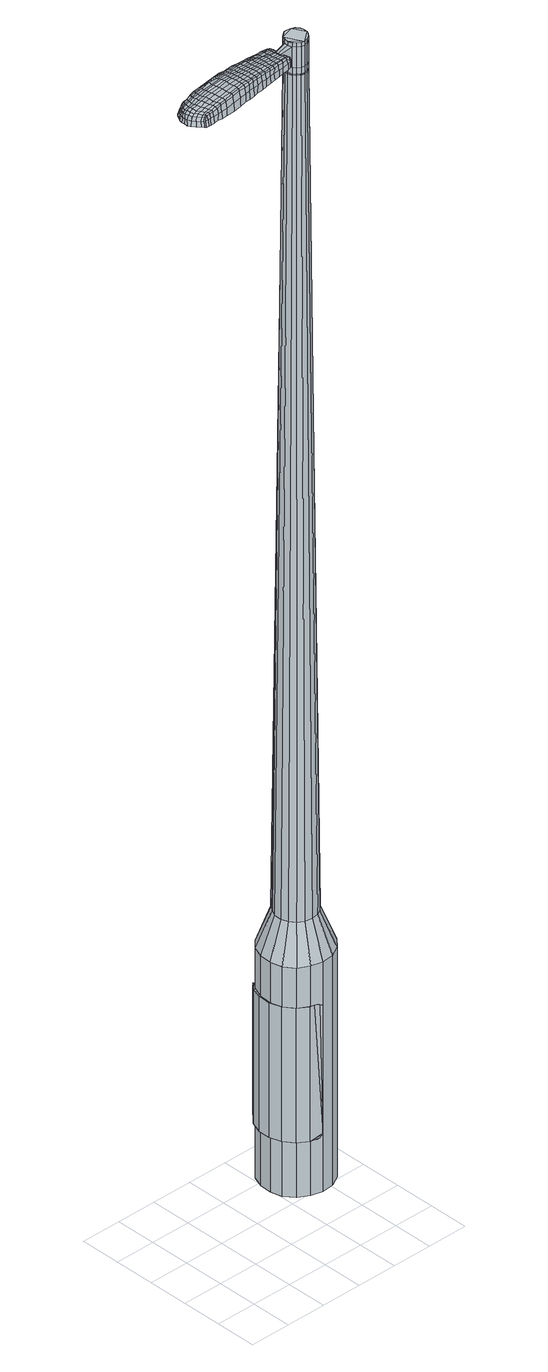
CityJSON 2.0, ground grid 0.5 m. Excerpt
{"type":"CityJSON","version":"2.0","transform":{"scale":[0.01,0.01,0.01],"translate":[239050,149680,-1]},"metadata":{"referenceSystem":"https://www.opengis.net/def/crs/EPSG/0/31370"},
"CityObjects":{
"object1":{"type":"GenericCityObject","attributes":{"cluster":978,"mean_distance_to_centroid":0.179,"new_centroid_x":239051.91,"new_centroid_y":149681.39,"mean_distance_to_camera":10.03,"H1":12.46,"H2":3.57,"Z_final":110.93,"cluster2":92,"proj_x":239051.17,"proj_y":149676.04,"id_line":83683,"bearing_l":277.88,"distance":5.4,"orientation":"right","G_obj":187.88},"geometry":[{"type":"MultiSurface","lod":"2","boundaries":[[[0,1,2,3]],[[1,4,5,2]],[[4,6,7,5]],[[6,8,9,7]],[[8,10,11,9]],[[10,12,13,11]],[[12,14,15,13]],[[14,16,17,15]],[[16,18,19,17]],[[18,20,21,19]],[[20,22,23,21]],[[22,24,25,23]],[[24,26,27,25]],[[26,28,29,27]],[[28,30,31,29]],[[30,32,33,31]],[[32,34,35,33]],[[34,0,3,35]],[[36,37,38,39]],[[38,40,41,42]],[[41,43,42]],[[42,44,45,46]],[[45,47,46]],[[46,48,49,50]],[[49,51,50]],[[42,46,50,38]],[[50,52,39,38]],[[53,36,39]],[[2,5,7,35]],[[7,9,11,15]],[[11,13,15]],[[15,17,19,23]],[[19,21,23]],[[23,25,27,31]],[[27,29,31]],[[15,23,31,7]],[[31,33,35,7]],[[3,2,35]],[[1,0,54,55]],[[0,34,56,54]],[[34,32,57,56]],[[32,30,58,57]],[[30,28,59,58]],[[28,26,60,59]],[[26,24,61,60]],[[24,22,62,61]],[[22,20,63,62]],[[20,18,64,63]],[[18,16,65,64]],[[16,14,66,65]],[[14,12,67,66]],[[12,10,68,67]],[[10,8,69,68]],[[8,6,70,69]],[[6,4,71,70]],[[4,1,55,71]],[[55,54,72,73]],[[54,56,74,72]],[[56,57,75,74]],[[57,58,76,75]],[[58,59,77,76]],[[59,60,78,77]],[[60,61,79,78]],[[61,62,80,79]],[[62,63,81,80]],[[63,64,82,81]],[[64,65,83,82]],[[65,66,84,83]],[[66,67,85,84]],[[67,68,86,85]],[[68,69,87,86]],[[69,70,88,87]],[[70,71,89,88]],[[71,55,73,89]],[[72,90,91,92]],[[93,94,90,72]],[[75,95,94,93]],[[96,97,95,75]],[[98,99,97,96]],[[78,100,99,98]],[[101,102,100,78]],[[80,103,102,101]],[[104,105,103,80]],[[106,107,105,104]],[[108,109,107,106]],[[110,111,109,108]],[[85,112,111,110]],[[86,113,112,85]],[[114,115,113,86]],[[88,116,115,114]],[[117,118,116,88]],[[92,91,118,117]],[[119,120,121,122]],[[123,119,122,124]],[[125,123,124,126]],[[127,125,126,128]],[[129,127,128,130]],[[131,129,130,132]],[[133,131,132,134]],[[135,133,134,136]],[[137,135,136,138]],[[139,137,138,140]],[[141,139,140,142]],[[143,141,142,144]],[[145,143,144,146]],[[147,145,146,148]],[[149,147,148,150]],[[151,149,150,152]],[[73,72,92]],[[74,93,72]],[[74,75,93]],[[76,96,75]],[[76,77,98,96]],[[77,78,98]],[[79,101,78]],[[79,80,101]],[[81,104,80]],[[81,82,106,104]],[[82,83,108,106]],[[83,84,110,108]],[[84,85,110]],[[87,114,86]],[[87,88,114]],[[89,117,88]],[[89,73,92,117]],[[153,91,90]],[[153,154,118,91]],[[154,116,118]],[[155,115,116]],[[155,113,115]],[[156,111,112]],[[156,157,109,111]],[[157,158,107,109]],[[158,159,105,107]],[[159,103,105]],[[160,102,103]],[[160,100,102]],[[161,99,100]],[[161,162,97,99]],[[162,95,97]],[[163,94,95]],[[163,90,94]],[[39,52,151,164]],[[153,90,165,152]],[[53,39,164,120]],[[90,163,121,165]],[[36,53,120,119]],[[163,95,122,121]],[[37,36,119,123]],[[95,162,124,122]],[[38,37,123,125]],[[162,161,126,124]],[[40,38,125,127]],[[161,100,128,126]],[[41,40,127,129]],[[100,160,130,128]],[[43,41,129,131]],[[160,103,132,130]],[[42,43,131,133]],[[103,159,134,132]],[[44,42,133,135]],[[159,158,136,134]],[[45,44,135,137]],[[158,157,138,136]],[[47,45,137,139]],[[157,156,140,138]],[[46,47,139,141]],[[156,112,142,140]],[[48,46,141,143]],[[112,113,144,142]],[[49,48,143,145]],[[113,155,146,144]],[[51,49,145,147]],[[155,116,148,146]],[[50,51,147,149]],[[116,154,150,148]],[[52,50,149,151]],[[154,153,152,150]],[[151,152,166,167]],[[152,165,168,166]],[[165,121,169,168]],[[121,120,170,169]],[[120,164,171,170]],[[164,151,167,171]],[[172,173,174,175]],[[176,172,175,177]],[[172,176,178,179]],[[173,172,179,180]],[[181,182,183,184]],[[185,181,184,186]],[[181,185,187,188]],[[182,181,188,189]],[[190,191,192,193]],[[194,190,193,195]],[[190,194,196,197]],[[191,190,197,198]],[[199,200,201,202]],[[203,199,202,204]],[[199,203,205,206]],[[200,199,206,207]],[[208,209,210,211]],[[212,208,211,213]],[[208,212,214,215]],[[209,208,215,216]],[[217,218,219,220]],[[221,217,220,222]],[[217,221,223,224]],[[218,217,224,225]],[[226,227,228,229]],[[218,226,229,219]],[[226,218,225,230]],[[227,226,230,231]],[[232,233,234,235]],[[227,232,235,228]],[[232,227,231,236]],[[233,232,236,237]],[[238,176,177,239]],[[233,238,239,234]],[[238,233,237,240]],[[176,238,240,178]],[[241,242,243,244]],[[245,241,244,246]],[[241,245,247,248]],[[242,241,248,249]],[[250,251,252,253]],[[242,250,253,243]],[[250,242,249,254]],[[251,250,254,255]],[[256,257,258,259]],[[251,256,259,252]],[[256,251,255,260]],[[257,256,260,261]],[[262,263,264,265]],[[257,262,265,258]],[[262,257,261,266]],[[263,262,266,267]],[[268,173,180,269]],[[263,268,269,264]],[[268,263,267,270]],[[173,268,270,174]],[[271,272,273,274]],[[275,271,274,276]],[[271,275,277,278]],[[272,271,278,279]],[[280,281,282,283]],[[272,280,283,273]],[[280,272,279,284]],[[281,280,284,285]],[[286,287,288,289]],[[281,286,289,282]],[[286,281,285,290]],[[287,286,290,291]],[[292,185,186,293]],[[287,292,293,288]],[[292,287,291,294]],[[185,292,294,187]],[[295,296,297,298]],[[299,295,298,300]],[[295,299,301,302]],[[296,295,302,303]],[[304,305,306,307]],[[296,304,307,297]],[[304,296,303,308]],[[305,304,308,309]],[[310,311,312,313]],[[305,310,313,306]],[[310,305,309,314]],[[311,310,314,315]],[[316,317,318,319]],[[311,316,319,312]],[[316,311,315,320]],[[317,316,320,321]],[[322,182,189,323]],[[317,322,323,318]],[[322,317,321,324]],[[182,322,324,183]],[[325,211,210,326]],[[327,325,326,328]],[[325,327,329,330]],[[211,325,330,213]],[[331,327,328,332]],[[333,331,332,334]],[[331,333,335,336]],[[327,331,336,329]],[[337,333,334,338]],[[339,337,338,340]],[[337,339,341,342]],[[333,337,342,335]],[[343,339,340,344]],[[345,343,344,346]],[[343,345,347,348]],[[339,343,348,341]],[[349,345,346,350]],[[200,349,350,201]],[[349,200,207,351]],[[345,349,351,347]],[[352,353,198,197]],[[354,352,197,196]],[[352,354,355,356]],[[353,352,356,357]],[[358,359,357,356]],[[360,358,356,355]],[[358,360,361,362]],[[359,358,362,363]],[[364,365,363,362]],[[366,364,362,361]],[[364,366,367,368]],[[365,364,368,369]],[[370,371,369,368]],[[372,370,368,367]],[[370,372,205,203]],[[371,370,203,204]],[[373,374,375,376]],[[275,373,376,277]],[[373,275,276,377]],[[374,373,377,378]],[[379,194,195,380]],[[374,379,380,375]],[[379,374,378,381]],[[194,379,381,196]],[[382,383,384,385]],[[221,382,385,223]],[[382,221,222,386]],[[383,382,386,387]],[[388,389,390,391]],[[383,388,391,384]],[[388,383,387,392]],[[389,388,392,393]],[[394,191,198,395]],[[389,394,395,390]],[[394,389,393,396]],[[191,394,396,192]],[[397,398,399,400]],[[179,397,400,180]],[[397,179,178,401]],[[398,397,401,402]],[[403,404,405,406]],[[398,403,406,399]],[[403,398,402,407]],[[404,403,407,408]],[[409,202,201,410]],[[404,409,410,405]],[[409,404,408,411]],[[202,409,411,204]],[[412,413,414,415]],[[184,412,415,186]],[[412,184,183,416]],[[413,412,416,417]],[[418,206,205,419]],[[413,418,419,414]],[[418,413,417,420]],[[206,418,420,207]],[[421,422,423,424]],[[299,421,424,301]],[[421,299,300,425]],[[422,421,425,426]],[[427,212,213,428]],[[422,427,428,423]],[[427,422,426,429]],[[212,427,429,214]],[[430,431,432,433]],[[245,430,433,247]],[[430,245,246,434]],[[431,430,434,435]],[[436,437,438,439]],[[431,436,439,432]],[[436,431,435,440]],[[437,436,440,441]],[[442,209,216,443]],[[437,442,443,438]],[[442,437,441,444]],[[209,442,444,210]],[[445,446,435,434]],[[244,445,434,246]],[[445,244,243,447]],[[446,445,447,448]],[[449,450,441,440]],[[446,449,440,435]],[[449,446,448,451]],[[450,449,451,452]],[[453,326,210,444]],[[450,453,444,441]],[[453,450,452,454]],[[326,453,454,328]],[[455,456,457,458]],[[302,455,458,303]],[[455,302,301,424]],[[456,455,424,423]],[[459,330,329,460]],[[456,459,460,457]],[[459,456,423,428]],[[330,459,428,213]],[[461,462,448,447]],[[253,461,447,243]],[[461,253,252,463]],[[462,461,463,464]],[[465,466,452,451]],[[462,465,451,448]],[[465,462,464,467]],[[466,465,467,468]],[[469,332,328,454]],[[466,469,454,452]],[[469,466,468,470]],[[332,469,470,334]],[[471,472,473,474]],[[308,471,474,309]],[[471,308,303,458]],[[472,471,458,457]],[[475,336,335,476]],[[472,475,476,473]],[[475,472,457,460]],[[336,475,460,329]],[[477,478,464,463]],[[259,477,463,252]],[[477,259,258,479]],[[478,477,479,480]],[[481,482,468,467]],[[478,481,467,464]],[[481,478,480,483]],[[482,481,483,484]],[[485,338,334,470]],[[482,485,470,468]],[[485,482,484,486]],[[338,485,486,340]],[[487,488,489,490]],[[314,487,490,315]],[[487,314,309,474]],[[488,487,474,473]],[[491,342,341,492]],[[488,491,492,489]],[[491,488,473,476]],[[342,491,476,335]],[[493,494,480,479]],[[265,493,479,258]],[[493,265,264,495]],[[494,493,495,496]],[[497,498,484,483]],[[494,497,483,480]],[[497,494,496,499]],[[498,497,499,500]],[[501,344,340,486]],[[498,501,486,484]],[[501,498,500,502]],[[344,501,502,346]],[[503,504,505,506]],[[320,503,506,321]],[[503,320,315,490]],[[504,503,490,489]],[[507,348,347,508]],[[504,507,508,505]],[[507,504,489,492]],[[348,507,492,341]],[[509,510,496,495]],[[269,509,495,264]],[[509,269,180,400]],[[510,509,400,399]],[[511,512,500,499]],[[510,511,499,496]],[[511,510,399,406]],[[512,511,406,405]],[[513,350,346,502]],[[512,513,502,500]],[[513,512,405,410]],[[350,513,410,201]],[[514,515,417,416]],[[324,514,416,183]],[[514,324,321,506]],[[515,514,506,505]],[[516,351,207,420]],[[515,516,420,417]],[[516,515,505,508]],[[351,516,508,347]],[[517,518,378,377]],[[274,517,377,276]],[[517,274,273,519]],[[518,517,519,520]],[[521,354,196,381]],[[518,521,381,378]],[[521,518,520,522]],[[354,521,522,355]],[[523,524,525,526]],[[224,523,526,225]],[[523,224,223,385]],[[524,523,385,384]],[[527,528,529,530]],[[524,527,530,525]],[[527,524,384,391]],[[528,527,391,390]],[[531,353,357,532]],[[528,531,532,529]],[[531,528,390,395]],[[353,531,395,198]],[[533,534,520,519]],[[283,533,519,273]],[[533,283,282,535]],[[534,533,535,536]],[[537,360,355,522]],[[534,537,522,520]],[[537,534,536,538]],[[360,537,538,361]],[[539,540,541,542]],[[230,539,542,231]],[[539,230,225,526]],[[540,539,526,525]],[[543,544,545,546]],[[540,543,546,541]],[[543,540,525,530]],[[544,543,530,529]],[[547,359,363,548]],[[544,547,548,545]],[[547,544,529,532]],[[359,547,532,357]],[[549,550,536,535]],[[289,549,535,282]],[[549,289,288,551]],[[550,549,551,552]],[[553,366,361,538]],[[550,553,538,536]],[[553,550,552,554]],[[366,553,554,367]],[[555,556,557,558]],[[236,555,558,237]],[[555,236,231,542]],[[556,555,542,541]],[[559,560,561,562]],[[556,559,562,557]],[[559,556,541,546]],[[560,559,546,545]],[[563,365,369,564]],[[560,563,564,561]],[[563,560,545,548]],[[365,563,548,363]],[[565,566,552,551]],[[293,565,551,288]],[[565,293,186,415]],[[566,565,415,414]],[[567,372,367,554]],[[566,567,554,552]],[[567,566,414,419]],[[372,567,419,205]],[[568,569,402,401]],[[240,568,401,178]],[[568,240,237,558]],[[569,568,558,557]],[[570,571,408,407]],[[569,570,407,402]],[[570,569,557,562]],[[571,570,562,561]],[[572,371,204,411]],[[571,572,411,408]],[[572,571,561,564]],[[371,572,564,369]],[[573,574,575,576]],[[576,575,577,578]],[[579,577,575,580]],[[580,575,574,581]],[[582,583,584,585]],[[585,584,586,587]],[[588,586,584,589]],[[589,584,583,590]],[[591,592,593,594]],[[594,593,595,596]],[[597,595,593,598]],[[598,593,592,599]],[[600,601,602,603]],[[603,602,604,605]],[[606,604,602,607]],[[607,602,601,608]],[[609,610,611,612]],[[612,611,613,614]],[[615,613,611,616]],[[616,611,610,617]],[[618,619,620,621]],[[621,620,622,623]],[[624,622,620,625]],[[625,620,619,626]],[[627,628,629,630]],[[630,629,619,618]],[[626,619,629,631]],[[631,629,628,632]],[[633,634,635,636]],[[636,635,628,627]],[[632,628,635,637]],[[637,635,634,638]],[[578,577,639,640]],[[640,639,634,633]],[[638,634,639,641]],[[641,639,577,579]],[[642,643,644,645]],[[645,644,646,647]],[[648,646,644,649]],[[649,644,643,650]],[[651,652,653,654]],[[654,653,643,642]],[[650,643,653,655]],[[655,653,652,656]],[[657,658,659,660]],[[660,659,652,651]],[[656,652,659,661]],[[661,659,658,662]],[[663,664,665,666]],[[666,665,658,657]],[[662,658,665,667]],[[667,665,664,668]],[[581,574,669,670]],[[670,669,664,663]],[[668,664,669,671]],[[671,669,574,573]],[[672,673,674,675]],[[675,674,676,677]],[[678,676,674,679]],[[679,674,673,680]],[[681,682,683,684]],[[684,683,673,672]],[[680,673,683,685]],[[685,683,682,686]],[[687,688,689,690]],[[690,689,682,681]],[[686,682,689,691]],[[691,689,688,692]],[[587,586,693,694]],[[694,693,688,687]],[[692,688,693,695]],[[695,693,586,588]],[[696,697,698,699]],[[699,698,700,701]],[[702,700,698,703]],[[703,698,697,704]],[[705,706,707,708]],[[708,707,697,696]],[[704,697,707,709]],[[709,707,706,710]],[[711,712,713,714]],[[714,713,706,705]],[[710,706,713,715]],[[715,713,712,716]],[[717,718,719,720]],[[720,719,712,711]],[[716,712,719,721]],[[721,719,718,722]],[[590,583,723,724]],[[724,723,718,717]],[[722,718,723,725]],[[725,723,583,582]],[[609,612,726,727]],[[727,726,728,729]],[[730,728,726,731]],[[731,726,612,614]],[[729,728,732,733]],[[733,732,734,735]],[[736,734,732,737]],[[737,732,728,730]],[[735,734,738,739]],[[739,738,740,741]],[[742,740,738,743]],[[743,738,734,736]],[[741,740,744,745]],[[745,744,746,747]],[[748,746,744,749]],[[749,744,740,742]],[[747,746,750,751]],[[751,750,601,600]],[[608,601,750,752]],[[752,750,746,748]],[[599,753,754,598]],[[598,754,755,597]],[[756,755,754,757]],[[757,754,753,758]],[[758,759,760,757]],[[757,760,761,756]],[[762,761,760,763]],[[763,760,759,764]],[[764,765,766,763]],[[763,766,767,762]],[[768,767,766,769]],[[769,766,765,770]],[[770,771,772,769]],[[769,772,773,768]],[[606,773,772,604]],[[604,772,771,605]],[[774,775,776,777]],[[777,776,676,678]],[[677,676,776,778]],[[778,776,775,779]],[[596,595,780,781]],[[781,780,775,774]],[[779,775,780,782]],[[782,780,595,597]],[[783,784,785,786]],[[786,785,622,624]],[[623,622,785,787]],[[787,785,784,788]],[[789,790,791,792]],[[792,791,784,783]],[[788,784,791,793]],[[793,791,790,794]],[[599,592,795,796]],[[796,795,790,789]],[[794,790,795,797]],[[797,795,592,591]],[[798,799,800,801]],[[801,800,580,581]],[[579,580,800,802]],[[802,800,799,803]],[[804,805,806,807]],[[807,806,799,798]],[[803,799,806,808]],[[808,806,805,809]],[[600,603,810,811]],[[811,810,805,804]],[[809,805,810,812]],[[812,810,603,605]],[[813,814,815,816]],[[816,815,585,587]],[[582,585,815,817]],[[817,815,814,818]],[[606,607,819,820]],[[820,819,814,813]],[[818,814,819,821]],[[821,819,607,608]],[[822,823,824,825]],[[825,824,700,702]],[[701,700,824,826]],[[826,824,823,827]],[[614,613,828,829]],[[829,828,823,822]],[[827,823,828,830]],[[830,828,613,615]],[[831,832,646,648]],[[647,646,833]],[[833,646,832,834]],[[835,836,837,838]],[[838,837,832,831]],[[834,832,837,839]],[[839,837,836,840]],[[617,610,841,842]],[[842,841,836,835]],[[840,836,841,843]],[[843,841,610,609]],[[834,844,845,833]],[[833,845,645,647]],[[642,645,845,846]],[[845,844,846]],[[840,847,848,839]],[[839,848,844,834]],[[846,844,848,849]],[[849,848,847,850]],[[609,727,851,843]],[[843,851,847,840]],[[850,847,851,852]],[[852,851,727,729]],[[853,854,855,856]],[[856,855,703,704]],[[702,703,855,825]],[[825,855,854,822]],[[730,731,857,858]],[[858,857,854,853]],[[822,854,857,829]],[[829,857,731,614]],[[859,860,846]],[[846,860,654,642]],[[651,654,860,861]],[[861,860,859,862]],[[850,863,864,849]],[[849,864,859,846]],[[862,859,864,865]],[[865,864,863,866]],[[729,733,867,852]],[[852,867,863,850]],[[866,863,867,868]],[[868,867,733,735]],[[869,870,871,872]],[[872,871,709,710]],[[704,709,871,856]],[[856,871,870,853]],[[736,737,873,874]],[[874,873,870,869]],[[853,870,873,858]],[[858,873,737,730]],[[862,875,876,861]],[[861,876,660,651]],[[657,660,876,877]],[[877,876,875,878]],[[866,879,880,865]],[[865,880,875,862]],[[878,875,880,881]],[[881,880,879,882]],[[735,739,883,868]],[[868,883,879,866]],[[882,879,883,884]],[[884,883,739,741]],[[885,886,887,888]],[[888,887,715,716]],[[710,715,887,872]],[[872,887,886,869]],[[742,743,889,890]],[[890,889,886,885]],[[869,886,889,874]],[[874,889,743,736]],[[878,891,892,877]],[[877,892,666,657]],[[663,666,892,893]],[[893,892,891,894]],[[882,895,896,881]],[[881,896,891,878]],[[894,891,896,897]],[[897,896,895,898]],[[741,745,899,884]],[[884,899,895,882]],[[898,895,899,900]],[[900,899,745,747]],[[901,902,903,904]],[[904,903,721,722]],[[716,721,903,888]],[[888,903,902,885]],[[748,749,905,906]],[[906,905,902,901]],[[885,902,905,890]],[[890,905,749,742]],[[894,907,908,893]],[[893,908,670,663]],[[581,670,908,801]],[[801,908,907,798]],[[898,909,910,897]],[[897,910,907,894]],[[798,907,910,807]],[[807,910,909,804]],[[747,751,911,900]],[[900,911,909,898]],[[804,909,911,811]],[[811,911,751,600]],[[818,912,913,817]],[[817,913,725,582]],[[722,725,913,904]],[[904,913,912,901]],[[608,752,914,821]],[[821,914,912,818]],[[901,912,914,906]],[[906,914,752,748]],[[779,915,916,778]],[[778,916,675,677]],[[672,675,916,917]],[[917,916,915,918]],[[597,755,919,782]],[[782,919,915,779]],[[918,915,919,920]],[[920,919,755,756]],[[921,922,923,924]],[[924,923,625,626]],[[624,625,923,786]],[[786,923,922,783]],[[925,926,927,928]],[[928,927,922,921]],[[783,922,927,792]],[[792,927,926,789]],[[758,753,929,930]],[[930,929,926,925]],[[789,926,929,796]],[[796,929,753,599]],[[918,931,932,917]],[[917,932,684,672]],[[681,684,932,933]],[[933,932,931,934]],[[756,761,935,920]],[[920,935,931,918]],[[934,931,935,936]],[[936,935,761,762]],[[937,938,939,940]],[[940,939,631,632]],[[626,631,939,924]],[[924,939,938,921]],[[941,942,943,944]],[[944,943,938,937]],[[921,938,943,928]],[[928,943,942,925]],[[764,759,945,946]],[[946,945,942,941]],[[925,942,945,930]],[[930,945,759,758]],[[934,947,948,933]],[[933,948,690,681]],[[687,690,948,949]],[[949,948,947,950]],[[762,767,951,936]],[[936,951,947,934]],[[950,947,951,952]],[[952,951,767,768]],[[953,954,955,956]],[[956,955,637,638]],[[632,637,955,940]],[[940,955,954,937]],[[957,958,959,960]],[[960,959,954,953]],[[937,954,959,944]],[[944,959,958,941]],[[770,765,961,962]],[[962,961,958,957]],[[941,958,961,946]],[[946,961,765,764]],[[950,963,964,949]],[[949,964,694,687]],[[587,694,964,816]],[[816,964,963,813]],[[768,773,965,952]],[[952,965,963,950]],[[813,963,965,820]],[[820,965,773,606]],[[803,966,967,802]],[[802,967,641,579]],[[638,641,967,956]],[[956,967,966,953]],[[809,968,969,808]],[[808,969,966,803]],[[953,966,969,960]],[[960,969,968,957]],[[605,771,970,812]],[[812,970,968,809]],[[957,968,970,962]],[[962,970,771,770]],[[573,576,175,174]],[[576,578,177,175]],[[588,589,188,187]],[[589,590,189,188]],[[591,594,193,192]],[[594,596,195,193]],[[615,616,215,214]],[[616,617,216,215]],[[618,621,220,219]],[[621,623,222,220]],[[627,630,229,228]],[[630,618,219,229]],[[633,636,235,234]],[[636,627,228,235]],[[578,640,239,177]],[[640,633,234,239]],[[648,649,248,247]],[[649,650,249,248]],[[650,655,254,249]],[[655,656,255,254]],[[656,661,260,255]],[[661,662,261,260]],[[662,667,266,261]],[[667,668,267,266]],[[668,671,270,267]],[[671,573,174,270]],[[678,679,278,277]],[[679,680,279,278]],[[680,685,284,279]],[[685,686,285,284]],[[686,691,290,285]],[[691,692,291,290]],[[692,695,294,291]],[[695,588,187,294]],[[696,699,298,297]],[[699,701,300,298]],[[705,708,307,306]],[[708,696,297,307]],[[711,714,313,312]],[[714,705,306,313]],[[717,720,319,318]],[[720,711,312,319]],[[590,724,323,189]],[[724,717,318,323]],[[774,777,376,375]],[[777,678,277,376]],[[596,781,380,195]],[[781,774,375,380]],[[623,787,386,222]],[[787,788,387,386]],[[788,793,392,387]],[[793,794,393,392]],[[794,797,396,393]],[[797,591,192,396]],[[701,826,425,300]],[[826,827,426,425]],[[827,830,429,426]],[[830,615,214,429]],[[831,648,433,432]],[[648,247,433]],[[835,838,439,438]],[[838,831,432,439]],[[617,842,443,216]],[[842,835,438,443]],[[971,972,973,974]],[[975,976,974,973]],[[977,978,979,980]],[[981,982,983,984]],[[972,985,986,973]],[[987,975,973,986]],[[988,977,980,989]],[[990,991,982,981]],[[985,992,993,986]],[[993,994,987,986]],[[995,988,989,996]],[[997,991,990,998]],[[992,999,1000,993]],[[1000,1001,994,993]],[[1002,995,996,1003]],[[1004,997,998,1005]],[[1006,1007,1008,1009]],[[1010,1011,1007,1006]],[[1010,1012,1013,1011]],[[1012,1014,1015,1013]],[[1016,1017,1018,1019]],[[1020,1021,1017,1016]],[[1022,1023,1021,1020]],[[1024,1025,1023,1022]],[[1019,1008,1007,1016]],[[1016,1007,1011,1020]],[[1011,1013,1022,1020]],[[1013,1015,1024,1022]],[[980,979,976,975]],[[989,980,975,987]],[[994,996,989,987]],[[1001,1003,996,994]],[[981,984,978,977]],[[990,981,977,988]],[[998,990,988,995]],[[1005,998,995,1002]],[[982,1006,1009,983]],[[991,1010,1006,982]],[[1012,1010,991,997]],[[1014,1012,997,1004]],[[1026,1027,1028,1029]],[[1028,1030,1031,1032]],[[1028,1032,1033,1034]],[[1028,1034,1029]],[[1035,1026,1029,1036]],[[1037,1036,1029,1038]],[[1039,1038,1029]],[[1040,1028,1027,1041]],[[1042,1040,1041,1043]],[[1044,1042,1043,1045]],[[1046,1044,1045,1047]],[[1048,1046,1047,1049]],[[1049,1050,1051,1052]],[[1049,1052,1053,1054]],[[1049,1054,1055,1056]],[[1055,1057,1058,1059]],[[1055,1059,1060,1061]],[[1055,1061,1056]],[[1049,1056,1048]],[[1062,1063,1027,1026]],[[1064,1065,1030,1028]],[[1066,1067,1039,1029]],[[1063,1068,1041,1027]],[[1069,1064,1028,1040]],[[1068,1070,1043,1041]],[[1071,1069,1040,1042]],[[1070,1072,1045,1043]],[[1073,1071,1042,1044]],[[1072,1074,1047,1045]],[[1075,1073,1044,1046]],[[1074,1076,1049,1047]],[[1077,1075,1046,1048]],[[1076,1078,1050,1049]],[[1079,1080,1057,1055]],[[1081,1077,1048,1056]],[[1051,1050,1078,1082]],[[1052,1051,1082,1083]],[[1053,1052,1083,1084]],[[1054,1053,1084,1085]],[[1055,1054,1085,1079]],[[1086,1062,1026,1035]],[[1087,1086,1035,1036]],[[1088,1087,1036,1037]],[[1089,1088,1037,1038]],[[1067,1089,1038,1039]],[[1031,1030,1065,1090]],[[1058,1057,1080,1091]],[[1032,1031,1090,1092]],[[1033,1032,1092,1093]],[[1034,1033,1093,1094]],[[1029,1034,1094,1066]],[[1059,1058,1091,1095]],[[1060,1059,1095,1096]],[[1061,1060,1096,1097]],[[1056,1061,1097,1081]]]}]}
},
"vertices":[
[148,131,384],[149,146,384],[149,146,96],[148,131,96],[154,159,384],[154,159,96],[164,170,384],[164,170,96],[177,177,384],[177,177,96],[191,179,384],[191,179,96],[206,176,384],[206,176,96],[218,168,384],[218,168,96],[227,157,384],[227,157,96],[232,143,384],[232,143,96],[231,128,384],[231,128,96],[226,114,384],[226,114,96],[216,103,384],[216,103,96],[203,96,384],[203,96,96],[188,94,384],[188,94,96],[174,98,384],[174,98,96],[161,105,384],[161,105,96],[152,117,384],[152,117,96],[181,127,1524],[185,124,1524],[189,123,1524],[177,135,1524],[194,124,1524],[198,126,1524],[203,134,1524],[201,130,1524],[203,139,1524],[202,143,1524],[195,149,1524],[199,147,1524],[190,150,1524],[186,150,1524],[178,144,1524],[182,147,1524],[177,140,1524],[178,130,1524],[165,133,429],[165,142,429],[168,125,429],[173,118,429],[180,113,429],[189,112,429],[198,113,429],[205,117,429],[211,123,429],[215,131,429],[215,140,429],[212,148,429],[207,155,429],[199,160,429],[191,162,429],[182,161,429],[174,157,429],[169,150,429],[177,135,1483],[177,140,1483],[178,130,1483],[181,127,1483],[185,124,1483],[189,123,1483],[194,124,1483],[198,126,1483],[201,130,1483],[203,134,1483],[203,139,1483],[202,143,1483],[199,147,1483],[195,149,1483],[190,150,1483],[186,150,1483],[182,147,1483],[178,144,1483],[177,135,1485],[177,139,1485],[177,139,1483],[179,131,1483],[179,131,1485],[181,127,1485],[185,125,1483],[185,125,1485],[189,124,1483],[189,124,1485],[194,124,1485],[198,127,1483],[198,127,1485],[201,130,1485],[202,134,1483],[202,134,1485],[203,138,1483],[203,138,1485],[201,143,1483],[201,143,1485],[199,146,1483],[199,146,1485],[195,149,1485],[190,150,1485],[186,149,1483],[186,149,1485],[182,147,1485],[179,144,1483],[179,144,1485],[181,127,1519],[178,130,1519],[178,130,1493],[181,127,1493],[185,124,1519],[185,124,1493],[189,123,1519],[189,123,1493],[194,124,1519],[194,124,1493],[198,126,1519],[198,126,1493],[201,130,1519],[201,130,1493],[203,134,1519],[203,134,1493],[203,139,1519],[203,139,1493],[202,143,1519],[202,143,1493],[199,147,1519],[199,147,1493],[195,149,1519],[195,149,1493],[190,150,1519],[190,150,1493],[186,150,1519],[186,150,1493],[182,147,1519],[182,147,1493],[178,144,1519],[178,144,1493],[177,140,1519],[177,140,1493],[177,140,1485],[178,144,1485],[186,150,1485],[199,147,1485],[202,143,1485],[203,139,1485],[203,134,1485],[198,126,1485],[189,123,1485],[185,124,1485],[178,130,1485],[177,135,1519],[177,135,1493],[158,135,1513],[158,135,1518],[158,132,1513],[158,129,1513],[158,129,1518],[158,132,1518],[82,142,1519],[89,142,1518],[88,144,1509],[80,143,1510],[73,141,1519],[72,142,1510],[75,139,1526],[83,140,1525],[90,141,1525],[87,103,1519],[94,105,1518],[95,106,1525],[88,105,1525],[79,102,1519],[79,104,1526],[77,100,1510],[86,102,1510],[93,103,1509],[12,111,1519],[12,114,1519],[11,114,1513],[11,110,1513],[14,107,1519],[13,107,1513],[15,107,1524],[14,111,1524],[13,115,1524],[85,121,1530],[93,122,1529],[92,125,1529],[85,124,1530],[76,120,1531],[76,123,1531],[77,116,1530],[86,117,1530],[93,118,1529],[165,132,1512],[165,135,1512],[164,135,1517],[164,132,1517],[166,129,1512],[164,129,1517],[165,129,1506],[164,132,1506],[164,135,1506],[24,132,1519],[27,133,1519],[26,134,1512],[22,133,1512],[21,131,1518],[20,132,1512],[22,130,1522],[24,131,1523],[27,132,1524],[31,134,1519],[37,135,1519],[36,137,1512],[30,135,1512],[32,133,1524],[38,134,1525],[43,136,1519],[50,138,1519],[49,139,1511],[41,138,1511],[44,135,1526],[51,136,1526],[62,139,1519],[60,140,1510],[63,138,1526],[156,147,1513],[148,147,1513],[149,146,1518],[156,146,1517],[161,148,1512],[160,147,1516],[160,148,1506],[155,148,1507],[147,148,1507],[141,146,1514],[133,146,1515],[134,145,1520],[141,145,1519],[139,147,1507],[132,147,1507],[126,145,1515],[118,145,1516],[119,143,1522],[127,144,1521],[124,146,1508],[117,146,1508],[111,144,1517],[103,143,1517],[105,142,1524],[112,143,1523],[109,145,1508],[102,145,1509],[96,143,1518],[97,141,1524],[95,144,1509],[28,97,1519],[31,97,1519],[31,98,1524],[28,98,1523],[25,97,1518],[26,98,1522],[24,95,1512],[27,95,1512],[30,95,1512],[36,97,1519],[42,97,1519],[42,98,1525],[36,98,1524],[35,95,1512],[41,96,1512],[48,98,1519],[55,98,1519],[56,100,1526],[48,99,1526],[47,96,1511],[54,97,1511],[67,100,1519],[68,102,1526],[66,98,1510],[160,117,1513],[152,116,1513],[151,115,1507],[159,116,1507],[165,119,1512],[164,118,1506],[164,119,1516],[160,119,1517],[153,117,1518],[145,114,1514],[137,113,1515],[137,112,1507],[144,113,1507],[145,116,1519],[138,114,1520],[130,112,1515],[123,110,1516],[122,109,1508],[129,110,1508],[131,113,1521],[123,112,1522],[116,109,1517],[108,107,1517],[107,106,1509],[115,107,1508],[116,110,1523],[109,109,1524],[101,106,1518],[100,104,1509],[102,108,1524],[159,131,1519],[158,134,1519],[151,130,1520],[151,133,1520],[152,127,1520],[159,128,1519],[144,129,1522],[144,132,1522],[137,128,1523],[136,131,1523],[137,125,1523],[144,126,1521],[129,127,1524],[129,130,1524],[122,126,1525],[121,129,1525],[122,123,1525],[130,124,1524],[115,125,1526],[114,128,1526],[107,124,1527],[107,127,1527],[108,121,1527],[115,122,1526],[100,123,1528],[99,126,1528],[100,119,1528],[16,111,1527],[16,115,1527],[18,107,1526],[22,108,1527],[21,112,1528],[21,116,1528],[27,113,1529],[27,116,1529],[29,109,1528],[36,110,1530],[35,114,1530],[34,117,1530],[42,115,1531],[41,118,1531],[43,111,1530],[52,112,1531],[51,116,1531],[50,120,1531],[64,118,1531],[63,121,1531],[64,114,1531],[23,98,1518],[20,99,1519],[20,98,1513],[22,96,1513],[24,98,1523],[22,100,1523],[17,103,1519],[16,102,1513],[18,103,1524],[19,130,1518],[17,128,1518],[19,128,1523],[21,129,1523],[18,131,1513],[16,129,1513],[15,125,1519],[13,122,1519],[15,122,1524],[16,125,1523],[14,125,1513],[12,122,1513],[12,118,1519],[13,118,1524],[11,118,1513],[84,139,1528],[84,137,1528],[91,137,1528],[91,139,1527],[75,138,1528],[75,136,1529],[84,134,1529],[84,131,1530],[91,131,1529],[91,135,1528],[75,133,1529],[75,130,1530],[85,127,1530],[92,128,1529],[75,126,1531],[88,107,1528],[87,109,1529],[79,107,1529],[79,105,1528],[95,108,1527],[94,110,1528],[87,113,1529],[78,111,1530],[94,114,1528],[167,120,1512],[167,122,1512],[165,123,1517],[166,121,1517],[166,119,1506],[166,121,1506],[166,126,1512],[165,126,1517],[165,125,1506],[163,147,1512],[164,145,1512],[163,146,1506],[162,147,1506],[162,146,1517],[162,144,1517],[164,143,1512],[164,140,1512],[163,140,1506],[163,143,1506],[163,142,1517],[163,140,1517],[165,137,1512],[164,138,1506],[163,137,1517],[157,145,1519],[157,144,1519],[149,145,1520],[150,143,1520],[157,141,1519],[158,139,1519],[150,141,1520],[150,138,1520],[158,136,1519],[151,135,1520],[160,120,1519],[160,122,1519],[153,120,1520],[153,119,1520],[160,125,1519],[152,124,1520],[142,144,1521],[142,142,1521],[135,143,1522],[135,142,1522],[142,140,1521],[143,137,1521],[135,139,1522],[135,136,1523],[143,135,1522],[136,134,1523],[145,117,1521],[145,119,1521],[138,118,1522],[138,116,1522],[145,123,1521],[137,121,1522],[127,143,1523],[127,141,1523],[120,142,1524],[120,140,1524],[128,138,1523],[128,136,1524],[120,138,1525],[121,135,1525],[128,133,1524],[121,132,1525],[131,114,1523],[131,117,1523],[123,115,1524],[124,113,1524],[130,120,1524],[123,119,1525],[112,141,1525],[113,139,1525],[105,141,1526],[105,139,1526],[113,137,1526],[113,134,1526],[106,136,1527],[106,133,1527],[114,131,1526],[106,130,1527],[116,112,1525],[116,114,1525],[109,113,1526],[109,110,1526],[116,118,1526],[108,116,1527],[98,140,1527],[98,138,1527],[98,135,1527],[99,132,1528],[99,129,1528],[102,109,1527],[102,111,1527],[101,115,1528],[26,99,1525],[24,100,1525],[30,99,1526],[28,101,1526],[21,104,1526],[25,104,1527],[23,130,1525],[21,128,1525],[25,129,1526],[26,130,1525],[19,125,1525],[17,122,1526],[22,123,1527],[23,126,1526],[16,119,1526],[21,119,1527],[35,99,1526],[33,101,1527],[41,100,1527],[40,102,1528],[31,105,1528],[38,105,1529],[31,131,1526],[30,130,1527],[36,131,1528],[37,133,1527],[29,127,1527],[28,124,1528],[34,125,1529],[35,128,1528],[27,120,1528],[34,121,1530],[48,100,1528],[46,102,1529],[56,101,1528],[55,104,1529],[44,106,1529],[53,107,1530],[43,134,1528],[43,132,1528],[51,133,1529],[51,135,1528],[42,129,1529],[41,126,1530],[50,127,1530],[51,130,1530],[41,122,1530],[50,123,1531],[67,103,1529],[67,105,1529],[65,109,1530],[63,136,1528],[63,134,1529],[63,132,1530],[63,128,1530],[63,125,1531],[88,142,1509],[89,140,1518],[82,140,1518],[81,141,1509],[74,139,1519],[72,140,1510],[75,137,1525],[83,138,1525],[90,139,1525],[94,108,1525],[94,107,1518],[87,105,1518],[87,107,1525],[78,104,1519],[79,105,1525],[77,102,1510],[86,104,1509],[93,105,1509],[13,114,1513],[14,114,1519],[14,111,1519],[13,111,1513],[16,108,1519],[15,107,1513],[17,108,1524],[16,111,1524],[15,115,1524],[92,125,1528],[92,122,1528],[85,121,1529],[85,124,1529],[76,120,1529],[76,123,1529],[77,116,1529],[86,117,1529],[93,119,1528],[162,134,1516],[163,134,1512],[163,132,1512],[162,132,1516],[163,129,1512],[162,129,1516],[163,128,1506],[162,132,1506],[162,134,1506],[26,132,1512],[27,131,1519],[24,130,1518],[23,131,1512],[22,129,1518],[21,131,1512],[23,129,1522],[25,129,1523],[28,130,1523],[36,135,1512],[37,133,1519],[32,132,1519],[31,133,1512],[33,131,1524],[38,132,1525],[49,137,1511],[51,136,1519],[43,134,1519],[42,136,1511],[44,133,1525],[52,134,1526],[62,137,1519],[61,139,1510],[63,136,1526],[149,144,1518],[148,145,1513],[156,145,1513],[156,145,1517],[161,146,1512],[160,145,1515],[160,146,1506],[155,146,1506],[147,146,1507],[134,143,1520],[133,144,1514],[141,144,1514],[141,143,1519],[139,145,1507],[132,145,1507],[119,141,1522],[118,143,1516],[126,143,1515],[127,142,1521],[124,144,1508],[117,144,1508],[105,140,1523],[104,141,1517],[111,142,1516],[112,141,1522],[109,143,1508],[102,143,1508],[96,141,1517],[97,139,1524],[95,142,1509],[31,100,1523],[31,99,1519],[28,99,1518],[28,100,1523],[26,99,1518],[26,100,1522],[25,97,1512],[27,97,1512],[30,97,1512],[42,100,1525],[41,99,1519],[36,99,1519],[36,100,1524],[35,97,1512],[41,98,1512],[56,102,1526],[55,100,1519],[47,100,1519],[48,101,1525],[46,98,1511],[54,99,1511],[67,102,1519],[67,104,1526],[65,100,1510],[151,117,1507],[152,118,1513],[159,119,1513],[158,118,1506],[164,121,1512],[163,119,1506],[163,121,1515],[159,120,1517],[152,119,1518],[136,113,1507],[137,115,1514],[144,116,1514],[143,115,1507],[145,118,1519],[138,116,1520],[121,110,1508],[122,112,1516],[130,113,1515],[129,112,1508],[130,115,1521],[123,113,1522],[107,108,1508],[108,109,1517],[115,111,1516],[114,109,1508],[116,112,1522],[109,111,1523],[101,108,1517],[100,106,1509],[101,109,1524],[158,131,1518],[157,134,1518],[151,130,1519],[150,133,1519],[151,127,1519],[158,128,1518],[143,129,1520],[143,132,1520],[136,128,1521],[136,131,1521],[136,125,1521],[144,126,1520],[129,127,1523],[128,130,1523],[121,126,1524],[121,129,1524],[122,123,1524],[129,124,1523],[114,125,1525],[114,128,1525],[107,124,1526],[106,127,1526],[107,121,1526],[114,122,1525],[99,123,1527],[99,126,1527],[100,120,1527],[17,115,1526],[18,112,1526],[19,108,1525],[23,109,1526],[22,112,1526],[21,115,1526],[28,116,1528],[28,113,1528],[29,109,1527],[36,110,1528],[35,114,1529],[35,117,1529],[42,118,1530],[42,115,1530],[43,111,1529],[52,112,1530],[51,116,1530],[50,119,1530],[63,121,1530],[63,118,1530],[64,114,1530],[21,100,1513],[22,101,1518],[24,99,1518],[23,98,1512],[25,100,1523],[23,102,1523],[19,104,1519],[18,103,1513],[20,104,1523],[20,126,1523],[19,127,1518],[21,128,1518],[22,128,1523],[20,129,1512],[18,128,1512],[16,121,1523],[15,121,1519],[17,124,1519],[18,124,1523],[16,125,1513],[14,121,1513],[14,118,1519],[15,118,1524],[13,118,1513],[91,137,1527],[84,136,1527],[84,137,1527],[91,138,1526],[75,136,1527],[75,135,1528],[91,131,1528],[84,130,1528],[84,133,1528],[91,134,1527],[75,132,1528],[75,129,1529],[84,127,1529],[91,128,1528],[75,126,1529],[78,108,1528],[87,109,1527],[87,108,1527],[79,106,1527],[94,109,1526],[94,111,1527],[86,113,1528],[78,112,1528],[93,114,1527],[163,122,1516],[164,122,1512],[165,121,1512],[164,121,1516],[164,120,1506],[164,121,1506],[164,125,1512],[163,125,1516],[163,125,1506],[160,145,1506],[161,145,1512],[161,145,1516],[160,144,1516],[161,140,1506],[162,140,1512],[162,142,1512],[161,143,1506],[161,142,1516],[161,139,1516],[162,137,1512],[161,137,1506],[161,137,1516],[156,143,1518],[156,144,1518],[149,143,1519],[157,139,1518],[156,141,1518],[149,140,1519],[150,138,1519],[157,136,1518],[150,135,1519],[152,121,1519],[159,122,1518],[159,121,1518],[152,120,1519],[159,125,1518],[152,124,1519],[142,142,1520],[142,143,1520],[134,142,1521],[134,141,1521],[142,137,1520],[142,140,1520],[135,139,1521],[135,136,1521],[143,134,1520],[135,133,1521],[137,118,1521],[145,119,1520],[145,118,1520],[137,117,1521],[144,123,1520],[137,121,1521],[127,140,1522],[127,141,1522],[119,141,1523],[119,140,1523],[128,135,1522],[127,138,1522],[120,137,1523],[120,134,1524],[128,133,1523],[121,132,1524],[123,115,1523],[130,117,1522],[130,116,1522],[123,114,1523],[130,120,1522],[122,119,1523],[112,139,1524],[112,140,1524],[105,139,1525],[105,138,1525],[113,134,1525],[112,136,1524],[105,136,1525],[106,133,1526],[113,131,1525],[106,130,1526],[108,113,1525],[115,114,1524],[116,113,1524],[109,112,1525],[115,118,1524],[108,117,1525],[98,137,1526],[98,139,1526],[98,132,1527],[98,135,1526],[99,129,1527],[101,112,1526],[101,110,1526],[101,115,1526],[25,102,1524],[27,100,1524],[30,100,1525],[29,102,1525],[22,105,1525],[26,105,1525],[26,128,1525],[22,127,1524],[24,128,1524],[27,129,1525],[22,122,1526],[19,121,1525],[20,124,1524],[24,125,1525],[18,118,1525],[22,119,1526],[34,102,1526],[36,101,1526],[41,101,1526],[40,103,1527],[31,105,1526],[38,106,1527],[37,130,1527],[31,129,1526],[32,130,1526],[38,131,1526],[35,124,1528],[28,123,1527],[29,126,1526],[36,127,1527],[28,120,1527],[35,121,1528],[46,103,1527],[48,102,1527],[56,103,1527],[55,104,1528],[45,107,1528],[53,108,1529],[51,132,1528],[43,131,1527],[44,132,1527],[52,133,1527],[50,126,1529],[42,125,1529],[42,128,1528],[51,129,1528],[42,122,1529],[50,123,1530],[66,106,1528],[67,105,1528],[65,110,1529],[63,134,1528],[63,135,1528],[63,128,1529],[63,131,1529],[63,124,1530],[160,147,1508],[161,140,1508],[129,137,1509],[128,144,1509],[107,134,1510],[106,143,1510],[68,130,1512],[67,139,1512],[85,141,1511],[86,132,1511],[50,127,1513],[37,125,1514],[36,134,1514],[49,136,1513],[162,133,1508],[130,129,1509],[108,126,1510],[69,120,1512],[87,123,1511],[51,118,1513],[38,116,1514],[163,126,1508],[131,121,1509],[110,117,1510],[70,111,1512],[88,114,1511],[39,107,1514],[53,109,1513],[164,120,1508],[132,113,1509],[111,109,1510],[72,102,1512],[90,104,1511],[40,98,1514],[54,99,1513],[24,122,1514],[19,121,1514],[18,128,1514],[22,131,1514],[25,114,1514],[20,114,1514],[26,106,1514],[21,107,1514],[27,98,1514],[22,100,1514],[15,117,1515],[12,114,1515],[12,115,1515],[14,122,1515],[15,113,1515],[12,112,1515],[16,109,1515],[12,111,1515],[17,104,1515],[13,110,1515],[177,96,334],[172,97,334],[172,97,165],[186,93,171],[177,96,165],[180,95,165],[183,94,166],[185,94,167],[186,93,169],[180,95,334],[183,94,333],[185,94,332],[186,93,331],[186,93,328],[160,105,165],[160,105,334],[151,117,165],[151,117,334],[147,131,165],[147,131,334],[147,146,165],[147,146,334],[152,160,165],[152,160,334],[155,163,334],[158,166,334],[160,168,333],[161,170,332],[162,170,331],[162,171,328],[155,163,165],[162,171,171],[162,170,169],[161,170,167],[160,168,166],[158,166,165],[177,98,334],[173,99,334],[173,99,165],[177,98,165],[187,96,171],[187,96,328],[162,107,334],[162,107,165],[154,118,334],[154,118,165],[149,131,334],[149,131,165],[150,145,334],[150,145,165],[155,158,334],[155,158,165],[157,161,334],[164,169,328],[164,169,171],[157,161,165],[160,164,334],[162,166,333],[163,168,332],[164,169,331],[181,98,334],[183,97,333],[185,97,332],[187,96,331],[181,98,165],[164,169,169],[183,97,166],[185,97,167],[187,96,169],[163,168,167],[162,166,166],[160,164,165]
]}
